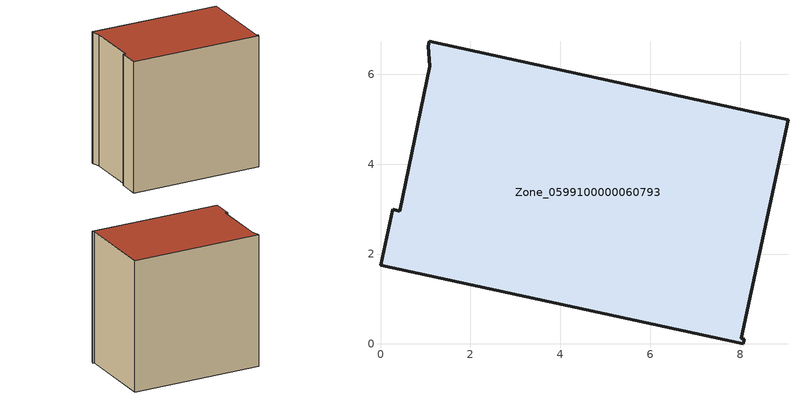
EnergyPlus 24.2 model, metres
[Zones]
Zone_0599100000060793
 floor ground (C_G): 8.09,0.11 8.07,0 0,1.75 0.27,3 0.43,2.96 1.09,6.17 1.06,6.62 1.08,6.74 9.07,4.99 8.02,0.12 z0
 wall outside (C_F): 9.07,4.99 1.08,6.74 1.06,6.62 1.09,6.17 0.43,2.96 0.27,3 0,1.75 8.07,0 8.09,0.11 8.02,0.12 9.07,4.99 z0:8.26
 roof outside (C_R): 0.43,2.96 0.27,3 0,1.75 8.07,0 8.09,0.11 8.02,0.12 9.07,4.99 1.08,6.74 1.06,6.62 1.09,6.17 z8.26
[BUILDING]
Pand.0599100000060793: North Axis=0; Terrain=City; Loads Convergence Tolerance Value=0.04; Temperature Convergence Tolerance Value=0.4; Solar Distribution=FullExterior; Maximum Number of Warmup Days=25; Minimum Number of Warmup Days=1
[Site:Location]
Rotterdam.The.Hague.AP_ZH_NLD Design_Conditions: Latitude=51.96; Longitude=4.45; Time Zone=1; Elevation=-4.5
[SITE:GROUNDTEMPERATURE:BUILDINGSURFACE]
18, 18, 18, 18, 18, 18, 18, 18, 18, 18, 18, 18
[MATERIAL] Thermal Absorptance=0.9; Solar Absorptance=0.7; Visible Absorptance=0.7
Name | Roughness | Thickness | Conductivity | Density | Specific Heat
G.TI.1975-1991 | MediumSmooth | 0.15 | 0.288461 | 540 | 1210
F.TI.1975-1991 | Rough | 0.3 | 0.230769 | 1920 | 840
R.TI.1975-1991 | MediumRough | 0.2 | 0.153846 | 1500 | 1000
[CONSTRUCTION]
C_G: G.TI.1975-1991
C_F: F.TI.1975-1991
C_R: R.TI.1975-1991
[ZONE]
Zone_0599100000060793: Type=1; Multiplier=1; Ceiling Height=Autocalculate; Volume=Autocalculate; Floor Area=autocalculate; Part of Total Floor Area=Yes
[ZONEINFILTRATION:DESIGNFLOWRATE]
Infil_Zone_0599100000060793: Zone or ZoneList or Space or SpaceList=Zone_0599100000060793; Schedule=AlwaysOn; Design Flow Rate Calculation Method=Flow/Area; Flow Rate per Floor Area=0.003; Constant Term Coefficient=1; Temperature Term Coefficient=0; Velocity Term Coefficient=0; Velocity Squared Term Coefficient=0
[HVACTEMPLATE:ZONE:IDEALLOADSAIRSYSTEM]
Zone_0599100000060793: Maximum Heating Supply Air Temperature=50; Minimum Cooling Supply Air Temperature=13; Maximum Heating Supply Air Humidity Ratio=0.0156; Minimum Cooling Supply Air Humidity Ratio=0.0077; Heating Limit=NoLimit; Cooling Limit=NoLimit; Dehumidification Control Type=ConstantSensibleHeatRatio; Cooling Sensible Heat Ratio=0.7; Dehumidification Setpoint=60; Humidification Control Type=None; Humidification Setpoint=30; Outdoor Air Method=None; Outdoor Air Flow Rate per Person=0.00944; Outdoor Air Flow Rate per Zone Floor Area=0; Outdoor Air Flow Rate per Zone=0; Demand Controlled Ventilation Type=None; Outdoor Air Economizer Type=NoEconomizer; Heat Recovery Type=None; Sensible Heat Recovery Effectiveness=0.7; Latent Heat Recovery Effectiveness=0.65
[ZONECONTROL:THERMOSTAT]
ThermostatControl_Zone_0599100000060793: Zone or ZoneList=Zone_0599100000060793; Control Type Schedule=DualSetpointControlType; Control 1=Thermostat_Zone_0599100000060793; Temperature Difference Between Cutout And Setpoint=0
[THERMOSTATSETPOINT:DUALSETPOINT]
Thermostat_Zone_0599100000060793: Heating Setpoint Temperature Schedule=HeatingSetpoint_Zone_0599100000060793; Cooling Setpoint Temperature Schedule=CoolingSetpoint_Zone_0599100000060793
[SCHEDULE:COMPACT]
HeatingSetpoint_Zone_0599100000060793: Through: 12/31, For: AllDays, Until: 24:00, 21
CoolingSetpoint_Zone_0599100000060793: Through: 12/31, For: AllDays, Until: 24:00, 24
DualSetpointControlType: Through: 12/31, For: AllDays, Until: 24:00, 4
AlwaysOn: Through: 12/31, For: AllDays, Until: 24:00, 1
